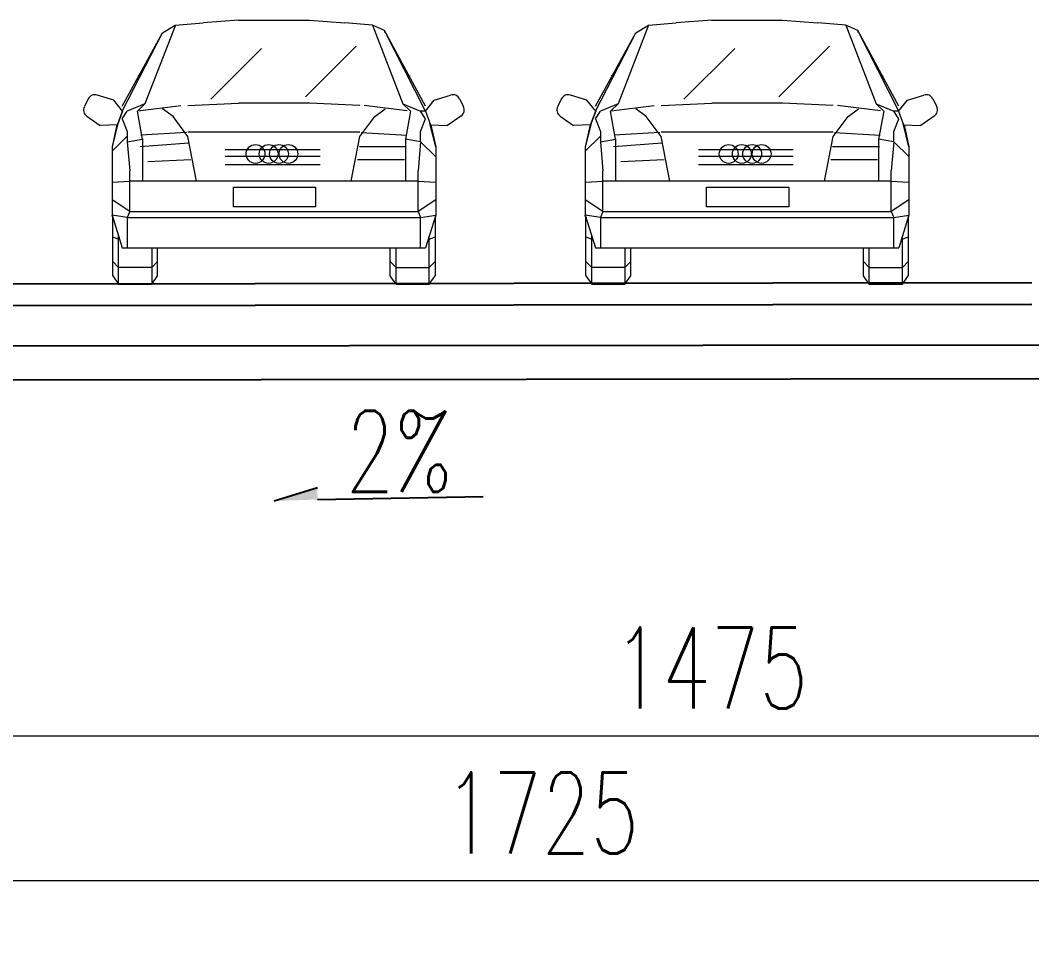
# Model space of a CAD drawing. Extents: x -1568 to -728, y -1287 to -990.
# Drawn here: x -993.34 to -955.93, y -1190.68 to -1156.87 of the extents above; entities that cross this region are included whole.
import ezdxf

# ---------------------------------------------------------------- set-up
doc = ezdxf.new("R2010")
doc.units = 0
doc.header["$LTSCALE"] = 5
doc.layers.get('0').update_dxf_attribs({"linetype": 'CONTINUOUS'})
doc.layers.get('Defpoints').update_dxf_attribs({"linetype": 'CONTINUOUS'})
doc.layers.add('文字', color=7, linetype='CONTINUOUS')
doc.layers.add('标注', color=4, linetype='CONTINUOUS', lineweight=15)
doc.layers.add('车人', color=7, linetype='CONTINUOUS', lineweight=9)
doc.styles.get("Standard").update_dxf_attribs({"font": 'simplex1.shx', "width": 0.7, "bigfont": 'hztxt.shx'})
doc.dimstyles.new('比例1：200', dxfattribs={"dimtxt": 3, "dimasz": 2, "dimexe": 2, "dimexo": 1, "dimgap": 1, "dimtad": 1, "dimlfac": 20, "dimzin": 13, "dimdsep": 46, "dimtxsty": 'Standard', "dimcen": -0.09, "dimclrd": 256, "dimclre": 256, "dimclrt": 7, "dimaunit": 1, "dimadec": 0, "dimazin": 2, "dimtfac": 0.0005, "dimtix": 1, "dimtmove": 2, "dimatfit": 3, "dimfxl": 0, "dimtolj": 1, "dimtzin": 13, "dimlwd": -1, "dimlwe": -1, "dimarcsym": 0})

# ---------------------------------------------------------------- blocks, each defined once
blk = doc.blocks.new('mycar')
at = {"layer": '车人', "color": 143}
for p, q in [((-0.2619, 1.9506), (-0.5239, 1.9317)), ((-0.2619, 1.9506), (0.2619, 1.9506)), ((0.2619, 1.9506), (0.5239, 1.9317)), ((-0.7292, 1.9134), (-0.954, 1.3335)), ((-0.823, 1.8568), (-0.7297, 1.9134)), ((-0.7297, 1.9134), (-0.5239, 1.9317)), ((0.7292, 1.9134), (0.5239, 1.9317)), ((0.7292, 1.9134), (0.954, 1.3335)), ((0.819, 1.8757), (0.7292, 1.9134)), ((1.1221, 1.3146), (0.819, 1.8757)), ((1.1216, 1.2789), (0.819, 1.8757)), ((0.823, 1.8568), (0.819, 1.8757)), ((-1.1221, 1.3146), (-0.823, 1.8568)), ((-1.1216, 1.2789), (-0.823, 1.8568)), ((-1.0023, 1.5419), (-1.0046, 1.5373)), ((1.0023, 1.5419), (1.0046, 1.5373)), ((-1.3734, 1.3693), (-1.4019, 1.3116)), ((-1.1851, 1.3598), (-1.307, 1.3977)), ((-1.1201, 1.2774), (-1.1851, 1.3598)), ((1.1201, 1.2774), (1.1851, 1.3598)), ((1.1851, 1.3598), (1.307, 1.3977)), ((1.3734, 1.3693), (1.4019, 1.3116)), ((-1.1578, 1.1772), (-1.1201, 1.2774)), ((-1.1201, 1.2774), (-1.1574, 1.1772)), ((-1.1226, 1.2209), (-1.0849, 1.2774)), ((-0.954, 1.3335), (-1.0849, 1.2774)), ((-1.01, 1.2774), (-0.954, 1.3335)), ((-0.9728, 1.0715), (-1.01, 1.2774)), ((-1.0062, 1.2818), (-0.6882, 1.319)), ((-0.7461, 1.2397), (-0.823, 1.2958)), ((-0.636, 1.319), (-0.2619, 1.3378)), ((0.2619, 1.3378), (-0.2619, 1.3378)), ((0.636, 1.319), (0.2619, 1.3378)), ((0.9853, 1.2818), (0.6673, 1.319)), ((0.7461, 1.2397), (0.823, 1.2958)), ((1.01, 1.2774), (0.954, 1.3335)), ((0.954, 1.3335), (1.0849, 1.2774)), ((1.01, 1.2774), (0.9728, 1.0715)), ((1.1201, 1.2774), (1.0849, 1.2774)), ((1.1221, 1.2209), (1.0849, 1.2774)), ((1.1201, 1.2774), (1.1574, 1.1772)), ((-1.3836, 1.2412), (-1.2843, 1.1727)), ((-1.1226, 1.2209), (-1.0849, 1.1276)), ((-0.636, 1.0899), (-0.7461, 1.2397)), ((0.636, 1.0899), (0.7461, 1.2397)), ((1.0849, 1.1276), (1.1221, 1.2209)), ((1.3836, 1.2412), (1.2843, 1.1727)), ((-1.1574, 1.1772), (-1.2843, 1.1727)), ((-1.1539, 1.1876), (-1.1975, 1.0155)), ((-1.1613, 1.1767), (-1.1975, 1.0155)), ((-1.0849, 1.1276), (-1.0849, 1.0527)), ((-0.9832, 1.1042), (-0.6464, 1.1226)), ((-0.636, 1.126), (0.636, 1.126)), ((1.0849, 1.0527), (1.0849, 1.1276)), ((1.197, 1.0155), (1.1534, 1.1876)), ((1.1574, 1.1772), (1.2843, 1.1727)), ((1.1613, 1.1767), (1.197, 1.0155)), ((-1.0849, 1.0941), (-1.1975, 0.982)), ((-1.0849, 1.0527), (-0.9728, 1.0715)), ((-1.0849, 1.0527), (-1.0666, 0.8369)), ((-0.9728, 1.0732), (-0.9728, 0.7607)), ((-0.5728, 0.7607), (-0.6365, 1.0899)), ((0.5723, 0.7607), (0.636, 1.0899)), ((0.9832, 1.099), (0.6464, 1.1174)), ((0.9728, 1.0732), (0.9728, 0.7607)), ((1.0849, 1.0527), (0.9728, 1.0715)), ((1.0849, 1.0527), (1.0661, 0.8369)), ((1.0849, 1.0527), (1.1975, 0.9406)), ((-1.1975, 1.0155), (-1.1975, 0.5105)), ((1.197, 1.0155), (1.197, 0.5105)), ((-1.0666, 0.5377), (-1.0666, 0.8369)), ((1.0661, 0.5377), (1.0661, 0.8369)), ((-1.1975, 0.7523), (-1.0666, 0.7607)), ((1.0661, 0.7607), (-1.0666, 0.7607)), ((1.0661, 0.7607), (1.197, 0.7523)), ((-1.0666, 0.5377), (-1.1975, 0.6218)), ((1.197, 0.6218), (1.0661, 0.5377)), ((-1.0666, 0.5377), (-1.0849, 0.4916)), ((-1.0666, 0.5377), (1.0661, 0.5377)), ((1.0661, 0.5377), (1.0849, 0.4916)), ((-1.1975, 0.5105), (-1.1226, 0.2669)), ((-1.1921, 0.4896), (-1.1975, 0.5105)), ((-1.1975, 0.5105), (-1.1916, 0.4896)), ((-1.0849, 0.4916), (-1.1975, 0.5105)), ((-1.1921, 0.062), (-1.1921, 0.4926)), ((-1.0849, 0.4916), (1.0849, 0.4916)), ((-1.0849, 0.4916), (-1.0849, 0.2669)), ((1.0849, 0.4916), (1.197, 0.5105)), ((1.0849, 0.2669), (1.0849, 0.4916)), ((1.197, 0.5105), (1.1221, 0.2669)), ((1.197, 0.5105), (1.1916, 0.4896)), ((1.1916, 0.4926), (1.1916, 0.062)), ((1.1921, 0.4896), (1.197, 0.5105)), ((-1.1921, 0.3492), (-1.1494, 0.3324)), ((-1.1494, 0), (-1.1494, 0.3537)), ((-1.1425, 0.3324), (-1.1494, 0.3324)), ((1.1489, 0.3324), (1.1425, 0.3324)), ((1.1489, 0), (1.1489, 0.3537)), ((1.1489, 0.3324), (1.1916, 0.3492)), ((-1.1226, 0.2669), (1.1221, 0.2669)), ((-0.9034, 0.2669), (-0.9034, 0)), ((-0.8607, 0.062), (-0.8607, 0.2669)), ((0.8602, 0.062), (0.8602, 0.2669)), ((0.9034, 0), (0.9034, 0.2669)), ((-1.1921, 0.1672), (-1.1494, 0.1215)), ((-0.8607, 0.1672), (-0.9034, 0.1215)), ((0.8602, 0.1672), (0.9034, 0.1215)), ((1.1916, 0.1672), (1.1489, 0.1215)), ((-0.9034, 0.1215), (-1.1494, 0.1215)), ((0.9034, 0.1215), (1.1489, 0.1215)), ((-1.1921, 0.062), (-1.1494, 0)), ((-1.1494, 0), (-0.9034, 0)), ((-0.9034, 0), (-0.8607, 0.062)), ((0.9034, 0), (0.8602, 0.062)), ((0.9034, 0), (1.1489, 0)), ((1.1489, 0), (1.1916, 0.062))]:
    blk.add_line(p, q, dxfattribs=at)
at = {"layer": '车人', "color": 143, "linetype": 'Continuous'}
for p, q in [((-0.4671, 1.3678), (-0.0919, 1.7418)), ((0.2343, 1.384), (0.6094, 1.7581)), ((-0.9885, 1.0165), (-0.6283, 1.0442)), ((-0.3598, 0.9958), (0.3416, 0.9958)), ((0.6322, 1.0165), (0.9785, 1.0165)), ((-0.9331, 0.906), (-0.6145, 0.9198)), ((-0.3598, 0.9446), (0.3416, 0.9446)), ((0.6183, 0.9198), (0.9646, 0.9198)), ((-0.3598, 0.8849), (0.3416, 0.8849)), ((-0.2995, 0.5708), (-0.2995, 0.7172)), ((-0.2995, 0.7172), (0.3078, 0.7172)), ((0.3078, 0.7172), (0.3078, 0.5708)), ((0.3078, 0.5708), (-0.2995, 0.5708))]:
    blk.add_line(p, q, dxfattribs=at)
at = {"layer": '车人', "color": 143}
for centre in [(-0.1365, 0.9621), (-0.0392, 0.9621), (0.0372, 0.9621), (0.1071, 0.962)]:
    blk.add_circle(centre, 0.0695, dxfattribs=at)
for centre, start, end in [((-1.3235, 1.3446), 72.69439, 153.67335), ((1.3235, 1.3446), 26.32665, 107.30561), ((-1.3521, 1.2869), 153.67335, 235.42206), ((1.3521, 1.2869), 304.57794, 26.32665)]:
    blk.add_arc(centre, 0.0556, start, end, dxfattribs=at)
blk = doc.blocks.new('*D127')
at = {"layer": 'Defpoints', "color": 0}
for p in [(-1004.684, -1180.074), (-930.934, -1180.074), (-930.934, -1183.32)]:
    blk.add_point(p, dxfattribs=at)
at = {"layer": '标注'}
for p, q in [((-1004.684, -1181.074), (-1004.684, -1185.32)), ((-930.934, -1181.074), (-930.934, -1185.32)), ((-1002.684, -1183.32), (-932.934, -1183.32))]:
    blk.add_line(p, q, dxfattribs=at)
for points in [[(-1002.684, -1182.987), (-1002.684, -1183.654), (-1004.684, -1183.32)], [(-932.934, -1182.987), (-932.934, -1183.654), (-930.934, -1183.32)]]:
    blk.add_solid(points, dxfattribs=at)
at = {"layer": '标注', "color": 7, "insert": (-967.809, -1180.82), "char_height": 3, "attachment_point": 5}
blk.add_mtext('\\A1;1475', dxfattribs=at)
blk = doc.blocks.new('*D128')
at = {"layer": 'Defpoints', "color": 0}
for p in [(-1017.184, -1185.313), (-930.934, -1185.313), (-1017.184, -1188.679)]:
    blk.add_point(p, dxfattribs=at)
at = {"layer": '标注'}
for p, q in [((-1017.184, -1186.313), (-1017.184, -1190.679)), ((-930.934, -1186.313), (-930.934, -1190.679)), ((-932.934, -1188.679), (-1015.184, -1188.679))]:
    blk.add_line(p, q, dxfattribs=at)
for points in [[(-1015.184, -1188.345), (-1015.184, -1189.012), (-1017.184, -1188.679)], [(-932.934, -1188.345), (-932.934, -1189.012), (-930.934, -1188.679)]]:
    blk.add_solid(points, dxfattribs=at)
at = {"layer": '标注', "color": 7, "insert": (-974.059, -1186.179), "char_height": 3, "attachment_point": 5}
blk.add_mtext('\\A1;1725', dxfattribs=at)

msp = doc.modelspace()

# ---------------------------------------------------------------- linework, layer by layer
for p, q in [((-955.93411, -1166.57491), (-994.60288, -1166.62441)), ((-955.93411, -1167.37492), (-994.60444, -1167.42441)), ((-953.93297, -1168.87657), (-994.60444, -1168.92441)), ((-953.93297, -1170.12657), (-994.60444, -1170.17441))]:
    msp.add_line(p, q)
at = {"layer": '文字', "ltscale": 10}
for p, q in [((-983.94669, -1174.64237, -0.05458), (-982.35315, -1174.14698, -0.05458)), ((-982.34563, -1174.59018, -0.05458), (-976.22757, -1174.48216, -0.05458))]:
    msp.add_line(p, q, dxfattribs=at)
msp.add_solid([(-983.94669, -1174.64237, -0.05458), (-982.35315, -1174.14698, -0.05458), (-982.34563, -1174.59018, -0.05458)], dxfattribs=at)

# ---------------------------------------------------------------- block references
at = {"xscale": 5, "yscale": 5, "zscale": 5}
for p in [(-983.9605, -1166.62441), (-966.4605, -1166.62441)]:
    msp.add_blockref('mycar', p, dxfattribs=at)

# ---------------------------------------------------------------- texts
at = {"layer": '文字', "width": 0.7}
msp.add_text('2%', height=3, dxfattribs=at).set_placement((-981.30658, -1174.30643))

# ---------------------------------------------------------------- dimensions: what is measured, and where the dimension line sits
at = {"layer": '标注'}
for base, p1, p2, picture, middle in [((-930.93411, -1183.32032), (-1004.68411, -1180.07441), (-930.93411, -1180.07441), '*D127', (-967.80911, -1180.82032)), ((-1017.18411, -1188.67854), (-930.93411, -1185.31251), (-1017.18411, -1185.31251), '*D128', (-974.05911, -1186.17854))]:
    dim = msp.add_linear_dim(base=base, p1=p1, p2=p2, dimstyle='比例1：200', dxfattribs=at)
    dim.commit()
    dim.dimension.update_dxf_attribs({"geometry": picture, "text_midpoint": middle})

doc.saveas('drawing.dxf')
